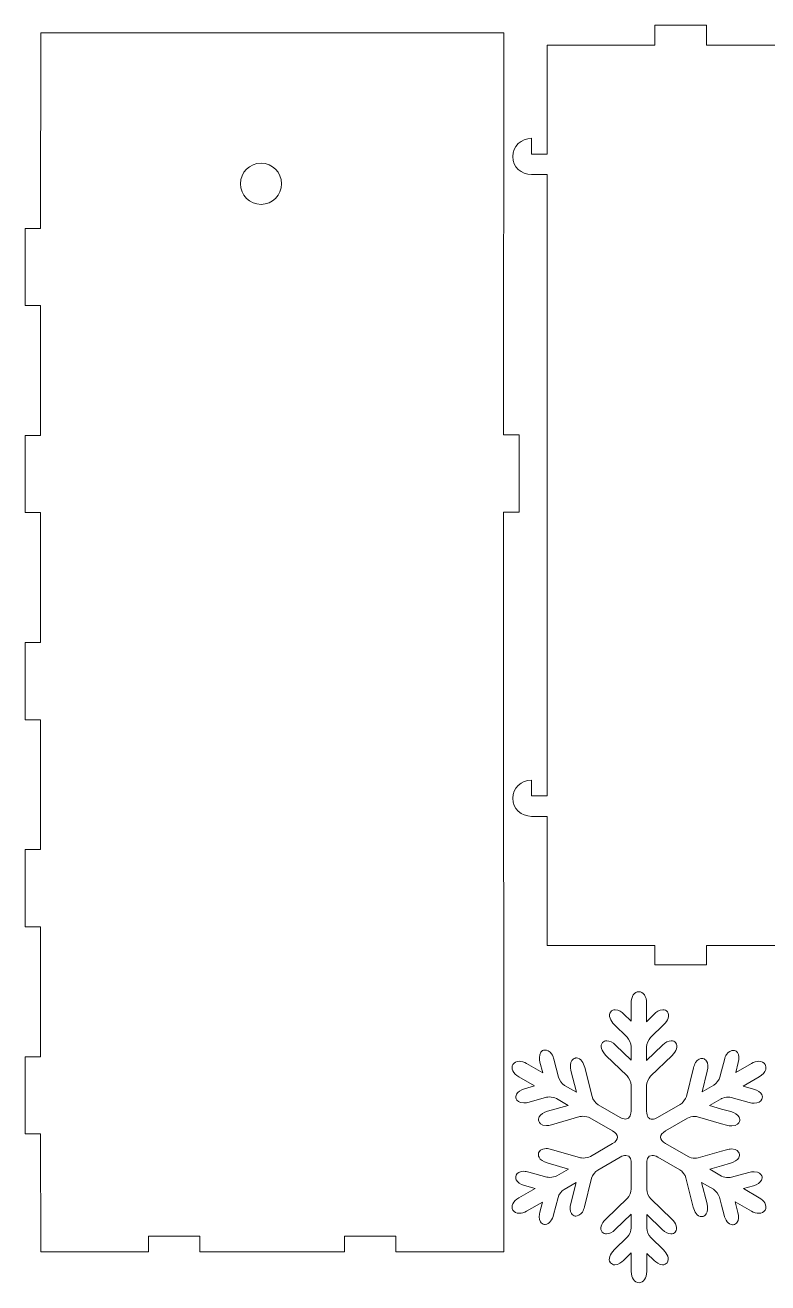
# Model space of a CAD drawing. Header units: centimetres. Extents: x -60 to 57, y -23 to 26.
# Drawn here: x -40.01 to -11.14, y -23.27 to 25.64 of the extents above; entities that cross this region are included whole.
import ezdxf

# ---------------------------------------------------------------- set-up
doc = ezdxf.new("R2010")
doc.units = ezdxf.units.CM
doc.header["$MEASUREMENT"] = 0
doc.layers.add('layer 1', color=7, linetype='Continuous')

msp = doc.modelspace()

# ---------------------------------------------------------------- linework, layer by layer
at = {"layer": 'layer 1', "lineweight": 9}
msp.add_open_spline([(-1.71538, 24.86624), (-1.71538, 24.86624), (-1.71538, 20.52136), (-1.71538, 20.52136), (-1.71538, 20.52136), (-1.71538, 20.52136), (-1.11538, 20.52136), (-1.11538, 20.52136), (-1.11538, 20.52136), (-1.11538, 20.52136), (-1.11538, 17.52136), (-1.11538, 17.52136), (-1.11538, 17.52136), (-1.11538, 17.52136), (-1.71538, 17.52136), (-1.71538, 17.52136), (-1.71538, 17.52136), (-1.71538, 17.52136), (-1.71538, 12.75492), (-1.71538, 12.75492), (-1.71538, 12.75492), (-1.71538, 12.75492), (-1.11538, 12.75492), (-1.11538, 12.75492), (-1.11538, 12.75492), (-1.11538, 11.75492), (-1.11538, 10.75492), (-1.11538, 9.75492), (-1.11538, 9.75492), (-1.11538, 9.75492), (-1.71538, 9.75492), (-1.71538, 9.75492), (-1.71538, 9.75492), (-1.71538, 9.75492), (-1.71538, 4.9885), (-1.71538, 4.9885), (-1.71538, 4.9885), (-1.71538, 4.9885), (-1.11538, 4.9885), (-1.11538, 4.9885), (-1.11538, 4.9885), (-1.11538, 3.9885), (-1.11538, 2.9885), (-1.11538, 1.9885), (-1.11538, 1.9885), (-1.11538, 1.9885), (-1.71538, 1.9885), (-1.71538, 1.9885), (-1.71538, 1.9885), (-1.71538, 1.9885), (-1.71538, -2.77794), (-1.71538, -2.77794), (-1.71538, -2.77794), (-1.71538, -2.77794), (-1.11538, -2.77794), (-1.11538, -2.77794), (-1.11538, -2.77794), (-1.11538, -2.77794), (-1.11538, -5.77794), (-1.11538, -5.77794), (-1.11538, -5.77794), (-1.11538, -5.77794), (-1.71538, -5.77794), (-1.71538, -5.77794), (-1.71538, -5.77794), (-1.71538, -5.77794), (-1.71538, -10.14632), (-1.71538, -10.14632), (-1.71538, -10.14632), (-1.71538, -10.14632), (-5.90538, -10.14632), (-5.90538, -10.14632), (-5.90538, -10.14632), (-5.90538, -10.14632), (-5.90538, -10.8978), (-5.90538, -10.8978), (-5.90538, -10.8978), (-5.90538, -10.8978), (-7.90538, -10.8978), (-7.90538, -10.8978), (-7.90538, -10.8978), (-7.90538, -10.8978), (-7.90538, -10.14632), (-7.90538, -10.14632), (-7.90538, -10.14632), (-7.90538, -10.14632), (-13.52538, -10.14632), (-13.52538, -10.14632), (-13.52538, -10.14632), (-13.52538, -10.14632), (-13.52538, -10.8978), (-13.52538, -10.8978), (-13.52538, -10.8978), (-13.52538, -10.8978), (-15.52538, -10.8978), (-15.52538, -10.8978), (-15.52538, -10.8978), (-15.52538, -10.8978), (-15.52538, -10.14632), (-15.52538, -10.14632), (-15.52538, -10.14632), (-15.52538, -10.14632), (-19.71538, -10.14632), (-19.71538, -10.14632), (-19.71538, -10.14632), (-19.71538, -10.14632), (-19.71538, -5.12892), (-19.71538, -5.12892), (-19.71538, -5.12892), (-19.71538, -5.12892), (-20.3233, -5.12892), (-20.3233, -5.12892), (-20.3233, -5.12892), (-20.72588, -5.12102), (-21.05246, -4.84062), (-21.05246, -4.4256), (-21.05246, -4.4256), (-21.05246, -4.03398), (-20.72628, -3.71652), (-20.32388, -3.71652), (-20.32388, -3.71652), (-20.32388, -3.71652), (-20.3233, -3.71652), (-20.3233, -3.71652), (-20.3233, -3.71652), (-20.3233, -3.71652), (-20.3233, -4.32892), (-20.3233, -4.32892), (-20.3233, -4.32892), (-20.3233, -4.32892), (-19.71538, -4.32892), (-19.71538, -4.32892), (-19.71538, -4.32892), (-19.71538, -4.32892), (-19.71538, 19.82832), (-19.71538, 19.82832), (-19.71538, 19.82832), (-19.71538, 19.82832), (-20.3233, 19.82832), (-20.3233, 19.82832), (-20.3233, 19.82832), (-20.72588, 19.83622), (-21.05246, 20.11662), (-21.05246, 20.53164), (-21.05246, 20.53164), (-21.05246, 20.92326), (-20.72628, 21.24072), (-20.32388, 21.24072), (-20.32388, 21.24072), (-20.32388, 21.24072), (-20.3233, 21.24072), (-20.3233, 21.24072), (-20.3233, 21.24072), (-20.3233, 21.24072), (-20.3233, 20.62832), (-20.3233, 20.62832), (-20.3233, 20.62832), (-20.3233, 20.62832), (-19.71538, 20.62832), (-19.71538, 20.62832), (-19.71538, 20.62832), (-19.71538, 20.62832), (-19.71538, 24.86624), (-19.71538, 24.86624), (-19.71538, 24.86624), (-19.71538, 24.86624), (-15.52538, 24.86624), (-15.52538, 24.86624), (-15.52538, 24.86624), (-15.52538, 24.86624), (-15.52538, 25.64122), (-15.52538, 25.64122), (-15.52538, 25.64122), (-15.52538, 25.64122), (-13.52538, 25.64122), (-13.52538, 25.64122), (-13.52538, 25.64122), (-13.52538, 25.64122), (-13.52538, 24.86624), (-13.52538, 24.86624), (-13.52538, 24.86624), (-13.52538, 24.86624), (-7.90538, 24.86624), (-7.90538, 24.86624), (-7.90538, 24.86624), (-7.90538, 24.86624), (-7.90538, 25.64122), (-7.90538, 25.64122), (-7.90538, 25.64122), (-7.90538, 25.64122), (-5.90538, 25.64122), (-5.90538, 25.64122), (-5.90538, 25.64122), (-5.90538, 25.64122), (-5.90538, 24.86624), (-5.90538, 24.86624), (-5.90538, 24.86624), (-5.90538, 24.86624), (-1.71538, 24.86624), (-1.71538, 24.86624)], degree=3, knots=[0, 0, 0, 0, 0.01960784, 0.01960784, 0.01960784, 0.01960784, 0.03921569, 0.03921569, 0.03921569, 0.03921569, 0.05882353, 0.05882353, 0.05882353, 0.05882353, 0.07843137, 0.07843137, 0.07843137, 0.07843137, 0.09803922, 0.09803922, 0.09803922, 0.09803922, 0.11764706, 0.11764706, 0.11764706, 0.11764706, 0.1372549, 0.1372549, 0.1372549, 0.1372549, 0.15686275, 0.15686275, 0.15686275, 0.15686275, 0.17647059, 0.17647059, 0.17647059, 0.17647059, 0.19607843, 0.19607843, 0.19607843, 0.19607843, 0.21568627, 0.21568627, 0.21568627, 0.21568627, 0.23529412, 0.23529412, 0.23529412, 0.23529412, 0.25490196, 0.25490196, 0.25490196, 0.25490196, 0.2745098, 0.2745098, 0.2745098, 0.2745098, 0.29411765, 0.29411765, 0.29411765, 0.29411765, 0.31372549, 0.31372549, 0.31372549, 0.31372549, 0.33333333, 0.33333333, 0.33333333, 0.33333333, 0.35294118, 0.35294118, 0.35294118, 0.35294118, 0.37254902, 0.37254902, 0.37254902, 0.37254902, 0.39215686, 0.39215686, 0.39215686, 0.39215686, 0.41176471, 0.41176471, 0.41176471, 0.41176471, 0.43137255, 0.43137255, 0.43137255, 0.43137255, 0.45098039, 0.45098039, 0.45098039, 0.45098039, 0.47058824, 0.47058824, 0.47058824, 0.47058824, 0.49019608, 0.49019608, 0.49019608, 0.49019608, 0.50980392, 0.50980392, 0.50980392, 0.50980392, 0.52941176, 0.52941176, 0.52941176, 0.52941176, 0.54901961, 0.54901961, 0.54901961, 0.54901961, 0.56862745, 0.56862745, 0.56862745, 0.56862745, 0.58823529, 0.58823529, 0.58823529, 0.58823529, 0.60784314, 0.60784314, 0.60784314, 0.60784314, 0.62745098, 0.62745098, 0.62745098, 0.62745098, 0.64705882, 0.64705882, 0.64705882, 0.64705882, 0.66666667, 0.66666667, 0.66666667, 0.66666667, 0.68627451, 0.68627451, 0.68627451, 0.68627451, 0.70588235, 0.70588235, 0.70588235, 0.70588235, 0.7254902, 0.7254902, 0.7254902, 0.7254902, 0.74509804, 0.74509804, 0.74509804, 0.74509804, 0.76470588, 0.76470588, 0.76470588, 0.76470588, 0.78431373, 0.78431373, 0.78431373, 0.78431373, 0.80392157, 0.80392157, 0.80392157, 0.80392157, 0.82352941, 0.82352941, 0.82352941, 0.82352941, 0.84313725, 0.84313725, 0.84313725, 0.84313725, 0.8627451, 0.8627451, 0.8627451, 0.8627451, 0.88235294, 0.88235294, 0.88235294, 0.88235294, 0.90196078, 0.90196078, 0.90196078, 0.90196078, 0.92156863, 0.92156863, 0.92156863, 0.92156863, 0.94117647, 0.94117647, 0.94117647, 0.94117647, 0.96078431, 0.96078431, 0.96078431, 0.96078431, 1, 1, 1, 1], dxfattribs=at)
at = {"layer": 'layer 1', "color": 250, "lineweight": 9}
for points, knots in [([(-39.40656, 25.33668), (-39.40656, 25.33668), (-39.41178, 17.73752), (-39.41178, 17.73752), (-39.41178, 17.73752), (-39.41178, 17.73752), (-40.01074, 17.73752), (-40.01074, 17.73752), (-40.01074, 17.73752), (-40.01074, 17.73752), (-40.01074, 14.73752), (-40.01074, 14.73752), (-40.01074, 14.73752), (-40.01074, 14.73752), (-39.41178, 14.7375), (-39.41178, 14.7375), (-39.41178, 14.7375), (-39.41178, 14.7375), (-39.41178, 9.68356), (-39.41178, 9.68356), (-39.41178, 9.68356), (-39.41178, 9.68356), (-40.01074, 9.68358), (-40.01074, 9.68358), (-40.01074, 9.68358), (-40.01074, 8.68358), (-40.01074, 7.68358), (-40.01074, 6.68358), (-40.01074, 6.68358), (-40.01074, 6.68358), (-39.41178, 6.68358), (-39.41178, 6.68358), (-39.41178, 6.68358), (-39.41178, 6.68358), (-39.41178, 1.6297), (-39.41178, 1.6297), (-39.41178, 1.6297), (-39.41178, 1.6297), (-40.01074, 1.62966), (-40.01074, 1.62966), (-40.01074, 1.62966), (-40.01074, 0.62966), (-40.01074, -0.37034), (-40.01076, -1.37032), (-40.01076, -1.37032), (-40.01076, -1.37032), (-39.41178, -1.37032), (-39.41178, -1.37032), (-39.41178, -1.37032), (-39.41178, -1.37032), (-39.41178, -6.42426), (-39.41178, -6.42426), (-39.41178, -6.42426), (-39.41178, -6.42426), (-40.01074, -6.42424), (-40.01074, -6.42424), (-40.01074, -6.42424), (-40.01074, -7.42424), (-40.01074, -8.42422), (-40.01074, -9.42426), (-40.01074, -9.42426), (-40.01074, -9.42426), (-39.41178, -9.42426), (-39.41178, -9.42426), (-39.41178, -9.42426), (-39.41178, -9.42426), (-39.41178, -14.4782), (-39.41178, -14.4782), (-39.41178, -14.4782), (-39.41178, -14.4782), (-40.01074, -14.47818), (-40.01074, -14.47818), (-40.01074, -14.47818), (-40.01074, -14.47818), (-40.01074, -17.47818), (-40.01074, -17.47818), (-40.01074, -17.47818), (-40.01074, -17.47818), (-39.41178, -17.47818), (-39.41178, -17.47818), (-39.41178, -17.47818), (-39.41178, -17.47818), (-39.40654, -22.06332), (-39.40654, -22.06332), (-39.40654, -22.06332), (-39.40654, -22.06332), (-35.21656, -22.06332), (-35.21656, -22.06332), (-35.21656, -22.06332), (-35.21656, -22.06332), (-35.21656, -21.45496), (-35.21656, -21.45496), (-35.21656, -21.45496), (-35.21656, -21.45496), (-33.21656, -21.45496), (-33.21656, -21.45496), (-33.21656, -21.45496), (-33.21656, -21.45496), (-33.21656, -22.06332), (-33.21656, -22.06332), (-33.21656, -22.06332), (-33.21656, -22.06332), (-27.59658, -22.06332), (-27.59658, -22.06332), (-27.59658, -22.06332), (-27.59658, -22.06332), (-27.59656, -21.45496), (-27.59656, -21.45496), (-27.59656, -21.45496), (-27.59656, -21.45496), (-25.59654, -21.45494), (-25.59654, -21.45494), (-25.59654, -21.45494), (-25.59654, -21.45494), (-25.59656, -22.06332), (-25.59656, -22.06332), (-25.59656, -22.06332), (-25.59656, -22.06332), (-21.40654, -22.0633), (-21.40654, -22.0633), (-21.40654, -22.0633), (-21.40654, -22.0633), (-21.40912, 6.70244), (-21.40912, 6.70244), (-21.40912, 6.70244), (-21.40912, 6.70244), (-20.80914, 6.70244), (-20.80914, 6.70244), (-20.80914, 6.70244), (-20.80914, 7.70244), (-20.80914, 8.70244), (-20.80914, 9.70242), (-20.80914, 9.70242), (-20.80914, 9.70242), (-21.40916, 9.70244), (-21.40916, 9.70244), (-21.40916, 9.70244), (-21.40916, 9.70244), (-21.40656, 25.33668), (-21.40656, 25.33668), (-21.40656, 25.33668), (-21.40656, 25.33668), (-39.40656, 25.33668), (-39.40656, 25.33668)], [0, 0, 0, 0, 0.02702703, 0.02702703, 0.02702703, 0.02702703, 0.05405405, 0.05405405, 0.05405405, 0.05405405, 0.08108108, 0.08108108, 0.08108108, 0.08108108, 0.10810811, 0.10810811, 0.10810811, 0.10810811, 0.13513514, 0.13513514, 0.13513514, 0.13513514, 0.16216216, 0.16216216, 0.16216216, 0.16216216, 0.18918919, 0.18918919, 0.18918919, 0.18918919, 0.21621622, 0.21621622, 0.21621622, 0.21621622, 0.24324324, 0.24324324, 0.24324324, 0.24324324, 0.27027027, 0.27027027, 0.27027027, 0.27027027, 0.2972973, 0.2972973, 0.2972973, 0.2972973, 0.32432432, 0.32432432, 0.32432432, 0.32432432, 0.35135135, 0.35135135, 0.35135135, 0.35135135, 0.37837838, 0.37837838, 0.37837838, 0.37837838, 0.40540541, 0.40540541, 0.40540541, 0.40540541, 0.43243243, 0.43243243, 0.43243243, 0.43243243, 0.45945946, 0.45945946, 0.45945946, 0.45945946, 0.48648649, 0.48648649, 0.48648649, 0.48648649, 0.51351351, 0.51351351, 0.51351351, 0.51351351, 0.54054054, 0.54054054, 0.54054054, 0.54054054, 0.56756757, 0.56756757, 0.56756757, 0.56756757, 0.59459459, 0.59459459, 0.59459459, 0.59459459, 0.62162162, 0.62162162, 0.62162162, 0.62162162, 0.64864865, 0.64864865, 0.64864865, 0.64864865, 0.67567568, 0.67567568, 0.67567568, 0.67567568, 0.7027027, 0.7027027, 0.7027027, 0.7027027, 0.72972973, 0.72972973, 0.72972973, 0.72972973, 0.75675676, 0.75675676, 0.75675676, 0.75675676, 0.78378378, 0.78378378, 0.78378378, 0.78378378, 0.81081081, 0.81081081, 0.81081081, 0.81081081, 0.83783784, 0.83783784, 0.83783784, 0.83783784, 0.86486486, 0.86486486, 0.86486486, 0.86486486, 0.89189189, 0.89189189, 0.89189189, 0.89189189, 0.91891892, 0.91891892, 0.91891892, 0.91891892, 0.94594595, 0.94594595, 0.94594595, 0.94594595, 1, 1, 1, 1]), ([(-30.84084, 20.2712), (-30.39902, 20.2712), (-30.04084, 19.91302), (-30.04084, 19.4712), (-30.04084, 19.4712), (-30.04084, 19.02938), (-30.39902, 18.6712), (-30.84084, 18.6712), (-30.84084, 18.6712), (-31.28266, 18.6712), (-31.64084, 19.02938), (-31.64084, 19.4712), (-31.64084, 19.4712), (-31.64084, 19.91302), (-31.28266, 20.2712), (-30.84084, 20.2712)], [0, 0, 0, 0, 0.2, 0.2, 0.2, 0.2, 0.4, 0.4, 0.4, 0.4, 0.6, 0.6, 0.6, 0.6, 1, 1, 1, 1]), ([(-11.37471, -19.10323), (-11.35139, -19.16049), (-11.35477, -19.2229), (-11.38192, -19.28048), (-11.38192, -19.28048), (-11.42898, -19.37513), (-11.54288, -19.45331), (-11.6974, -19.49693), (-11.6974, -19.49693), (-11.6974, -19.49693), (-12.0866, -19.60603), (-12.0866, -19.60603), (-12.0866, -19.60603), (-12.0866, -19.60603), (-11.47388, -19.96008), (-11.47388, -19.96008), (-11.47388, -19.96008), (-11.37838, -20.01481), (-11.30404, -20.08512), (-11.25871, -20.16222), (-11.25871, -20.16222), (-11.20188, -20.25808), (-11.19762, -20.35954), (-11.24409, -20.44048), (-11.24409, -20.44048), (-11.28882, -20.5202), (-11.37838, -20.56516), (-11.4885, -20.56516), (-11.4885, -20.56516), (-11.57803, -20.56516), (-11.67992, -20.5364), (-11.77483, -20.48144), (-11.77483, -20.48144), (-11.77483, -20.48144), (-12.40277, -20.11847), (-12.40277, -20.11847), (-12.40277, -20.11847), (-12.40277, -20.11847), (-12.29688, -20.5342), (-12.29688, -20.5342), (-12.29688, -20.5342), (-12.25671, -20.69149), (-12.26651, -20.82673), (-12.32469, -20.9134), (-12.32469, -20.9134), (-12.36178, -20.96925), (-12.41392, -21.00277), (-12.47879, -21.011), (-12.47879, -21.011), (-12.47879, -21.011), (-12.48689, -21.01179), (-12.48689, -21.01179), (-12.48689, -21.01179), (-12.48689, -21.01179), (-12.50538, -21.01254), (-12.50538, -21.01254), (-12.50538, -21.01254), (-12.67805, -21.01254), (-12.78915, -20.82089), (-12.83536, -20.64121), (-12.83536, -20.64121), (-12.83536, -20.64121), (-12.93614, -20.24706), (-12.93614, -20.24706), (-12.93614, -20.24706), (-12.93614, -20.24706), (-13.01402, -19.9425), (-13.01402, -19.9425), (-13.01402, -19.9425), (-13.04173, -19.83392), (-13.15497, -19.68477), (-13.25188, -19.62836), (-13.25188, -19.62836), (-13.25188, -19.62836), (-13.71073, -19.36385), (-13.71073, -19.36385), (-13.71073, -19.36385), (-13.71073, -19.36385), (-13.50141, -20.20016), (-13.50141, -20.20016), (-13.50141, -20.20016), (-13.46274, -20.35738), (-13.47232, -20.49774), (-13.52781, -20.58717), (-13.52781, -20.58717), (-13.54384, -20.61311), (-13.56388, -20.63537), (-13.58733, -20.65236), (-13.58733, -20.65236), (-13.63321, -20.68588), (-13.68184, -20.6908), (-13.69575, -20.69263), (-13.69575, -20.69263), (-13.69575, -20.69263), (-13.70014, -20.69263), (-13.70014, -20.69263), (-13.70014, -20.69263), (-13.70014, -20.69263), (-13.71123, -20.69329), (-13.71123, -20.69329), (-13.71123, -20.69329), (-13.88353, -20.69329), (-13.99175, -20.5021), (-14.03631, -20.32331), (-14.03631, -20.32331), (-14.03631, -20.32331), (-14.31884, -19.18945), (-14.31884, -19.18945), (-14.31884, -19.18945), (-14.34694, -19.07873), (-14.45792, -18.93221), (-14.5561, -18.87613), (-14.5561, -18.87613), (-14.5561, -18.87613), (-15.41652, -18.37917), (-15.41652, -18.37917), (-15.41652, -18.37917), (-15.49208, -18.33542), (-15.56475, -18.31247), (-15.62827, -18.31247), (-15.62827, -18.31247), (-15.82297, -18.31247), (-15.84386, -18.53124), (-15.84386, -18.6265), (-15.84386, -18.6265), (-15.84386, -18.6265), (-15.84386, -19.63653), (-15.84386, -19.63653), (-15.84386, -19.63653), (-15.84386, -19.7476), (-15.77126, -19.9203), (-15.69114, -19.99805), (-15.69114, -19.99805), (-15.69114, -19.99805), (-14.86755, -20.79348), (-14.86755, -20.79348), (-14.86755, -20.79348), (-14.71135, -20.94357), (-14.61113, -21.15559), (-14.7349, -21.29405), (-14.7349, -21.29405), (-14.77602, -21.34032), (-14.83649, -21.36501), (-14.9026, -21.36501), (-14.9026, -21.36501), (-15.00555, -21.36501), (-15.12902, -21.30451), (-15.24071, -21.1952), (-15.24071, -21.1952), (-15.24071, -21.1952), (-15.84386, -20.61239), (-15.84386, -20.61239), (-15.84386, -20.61239), (-15.84386, -20.61239), (-15.84386, -21.14332), (-15.84386, -21.14332), (-15.84386, -21.14332), (-15.84386, -21.25243), (-15.76958, -21.42817), (-15.69114, -21.50465), (-15.69114, -21.50465), (-15.69114, -21.50465), (-15.19313, -21.99207), (-15.19313, -21.99207), (-15.19313, -21.99207), (-15.05536, -22.12702), (-14.93487, -22.33765), (-15.05247, -22.48874), (-15.05247, -22.48874), (-15.09491, -22.54226), (-15.15686, -22.57154), (-15.22851, -22.57154), (-15.22851, -22.57154), (-15.36372, -22.57154), (-15.49054, -22.46732), (-15.55462, -22.40544), (-15.55462, -22.40544), (-15.55462, -22.40544), (-15.84386, -22.12334), (-15.84386, -22.12334), (-15.84386, -22.12334), (-15.84386, -22.12334), (-15.84386, -22.83176), (-15.84386, -22.83176), (-15.84386, -22.83176), (-15.84386, -23.08556), (-15.97084, -23.27084), (-16.14524, -23.27084), (-16.14524, -23.27084), (-16.31928, -23.27084), (-16.44573, -23.08556), (-16.44573, -22.83176), (-16.44573, -22.83176), (-16.44573, -22.83176), (-16.44573, -22.10527), (-16.44573, -22.10527), (-16.44573, -22.10527), (-16.44573, -22.10527), (-16.75318, -22.40544), (-16.75318, -22.40544), (-16.75318, -22.40544), (-16.81618, -22.46732), (-16.94316, -22.57154), (-17.07922, -22.57154), (-17.07922, -22.57154), (-17.15094, -22.57154), (-17.21335, -22.54226), (-17.25463, -22.48962), (-17.25463, -22.48962), (-17.36509, -22.3468), (-17.26326, -22.13745), (-17.11454, -21.99207), (-17.11454, -21.99207), (-17.11454, -21.99207), (-16.59846, -21.48773), (-16.59846, -21.48773), (-16.59846, -21.48773), (-16.5168, -21.40889), (-16.44616, -21.23971), (-16.44573, -21.1262), (-16.44573, -21.1262), (-16.44573, -21.1262), (-16.44573, -20.59566), (-16.44573, -20.59566), (-16.44573, -20.59566), (-16.44573, -20.59566), (-17.06663, -21.1952), (-17.06663, -21.1952), (-17.06663, -21.1952), (-17.17832, -21.30451), (-17.3016, -21.36501), (-17.40572, -21.36501), (-17.40572, -21.36501), (-17.47153, -21.36501), (-17.53099, -21.34032), (-17.57189, -21.2948), (-17.57189, -21.2948), (-17.67975, -21.17349), (-17.62623, -20.9723), (-17.43982, -20.79348), (-17.43982, -20.79348), (-17.43982, -20.79348), (-16.59846, -19.98179), (-16.59846, -19.98179), (-16.59846, -19.98179), (-16.5168, -19.90249), (-16.44573, -19.73344), (-16.44573, -19.62066), (-16.44573, -19.62066), (-16.44573, -19.62066), (-16.44616, -18.6265), (-16.44616, -18.6265), (-16.44616, -18.6265), (-16.44616, -18.53245), (-16.46731, -18.31247), (-16.66231, -18.31247), (-16.66231, -18.31247), (-16.72484, -18.31247), (-16.79814, -18.33614), (-16.87412, -18.37917), (-16.87412, -18.37917), (-16.87412, -18.37917), (-17.74992, -18.88502), (-17.74992, -18.88502), (-17.74992, -18.88502), (-17.84768, -18.94139), (-17.95833, -19.08746), (-17.98644, -19.19837), (-17.98644, -19.19837), (-17.98644, -19.19837), (-18.26335, -20.30973), (-18.26335, -20.30973), (-18.26335, -20.30973), (-18.28116, -20.38434), (-18.31064, -20.45796), (-18.3475, -20.51568), (-18.3475, -20.51568), (-18.42211, -20.63682), (-18.55164, -20.67738), (-18.59828, -20.67738), (-18.59828, -20.67738), (-18.59828, -20.67738), (-18.60972, -20.67738), (-18.60972, -20.67738), (-18.60972, -20.67738), (-18.60972, -20.67738), (-18.62881, -20.67486), (-18.62881, -20.67486), (-18.62881, -20.67486), (-18.68689, -20.66364), (-18.73624, -20.62701), (-18.77041, -20.57434), (-18.77041, -20.57434), (-18.82793, -20.48275), (-18.83731, -20.342), (-18.79816, -20.186), (-18.79816, -20.186), (-18.79816, -20.186), (-18.59447, -19.3729), (-18.59447, -19.3729), (-18.59447, -19.3729), (-18.59447, -19.3729), (-19.05339, -19.63801), (-19.05339, -19.63801), (-19.05339, -19.63801), (-19.14991, -19.69372), (-19.2637, -19.84356), (-19.29112, -19.95142), (-19.29112, -19.95142), (-19.29112, -19.95142), (-19.46385, -20.62701), (-19.46385, -20.62701), (-19.46385, -20.62701), (-19.50658, -20.79862), (-19.62008, -20.99821), (-19.79707, -20.99821), (-19.79707, -20.99821), (-19.79707, -20.99821), (-19.8053, -20.99821), (-19.8053, -20.99821), (-19.8053, -20.99821), (-19.8053, -20.99821), (-19.82307, -20.99667), (-19.82307, -20.99667), (-19.82307, -20.99667), (-19.8844, -20.98788), (-19.93802, -20.95377), (-19.97445, -20.90025), (-19.97445, -20.90025), (-20.05391, -20.78282), (-20.0265, -20.6116), (-20.0021, -20.5202), (-20.0021, -20.5202), (-20.0021, -20.5202), (-19.9026, -20.12736), (-19.9026, -20.12736), (-19.9026, -20.12736), (-19.9026, -20.12736), (-20.51598, -20.48252), (-20.51598, -20.48252), (-20.51598, -20.48252), (-20.61049, -20.53725), (-20.71252, -20.56664), (-20.80211, -20.56664), (-20.80211, -20.56664), (-20.91135, -20.56664), (-21.00114, -20.52092), (-21.04705, -20.44048), (-21.04705, -20.44048), (-21.13431, -20.29061), (-21.03669, -20.08814), (-20.8171, -19.96109), (-20.8171, -19.96109), (-20.8171, -19.96109), (-20.18853, -19.59783), (-20.18853, -19.59783), (-20.18853, -19.59783), (-20.18853, -19.59783), (-20.60289, -19.48292), (-20.60289, -19.48292), (-20.60289, -19.48292), (-20.75803, -19.43878), (-20.8698, -19.36322), (-20.91712, -19.26825), (-20.91712, -19.26825), (-20.94506, -19.20942), (-20.9484, -19.14554), (-20.92473, -19.08844), (-20.92473, -19.08844), (-20.88492, -18.98976), (-20.77653, -18.93319), (-20.62597, -18.93319), (-20.62597, -18.93319), (-20.56104, -18.93319), (-20.49122, -18.94287), (-20.42367, -18.96264), (-20.42367, -18.96264), (-20.42367, -18.96264), (-19.73027, -19.15747), (-19.73027, -19.15747), (-19.73027, -19.15747), (-19.69941, -19.16557), (-19.65858, -19.1701), (-19.61572, -19.1701), (-19.61572, -19.1701), (-19.51359, -19.1701), (-19.4058, -19.14632), (-19.34018, -19.10858), (-19.34018, -19.10858), (-19.34018, -19.10858), (-18.88103, -18.8435), (-18.88103, -18.8435), (-18.88103, -18.8435), (-18.88103, -18.8435), (-19.7099, -18.60571), (-19.7099, -18.60571), (-19.7099, -18.60571), (-19.86505, -18.5619), (-19.98239, -18.48227), (-20.0322, -18.38897), (-20.0322, -18.38897), (-20.06198, -18.3327), (-20.06716, -18.27141), (-20.04863, -18.21592), (-20.04863, -18.21592), (-20.0322, -18.16679), (-19.97048, -18.05047), (-19.75319, -18.05047), (-19.75319, -18.05047), (-19.68908, -18.05047), (-19.61847, -18.06044), (-19.54967, -18.08038), (-19.54967, -18.08038), (-19.54967, -18.08038), (-18.42542, -18.40396), (-18.42542, -18.40396), (-18.42542, -18.40396), (-18.40387, -18.40967), (-18.3658, -18.41714), (-18.30946, -18.41714), (-18.30946, -18.41714), (-18.20809, -18.41714), (-18.10128, -18.3938), (-18.03658, -18.35546), (-18.03658, -18.35546), (-18.03658, -18.35546), (-17.17258, -17.85666), (-17.17258, -17.85666), (-17.17258, -17.85666), (-17.04997, -17.78678), (-16.98113, -17.69685), (-16.98113, -17.60936), (-16.98113, -17.60936), (-16.98113, -17.52308), (-17.04997, -17.43325), (-17.17258, -17.36268), (-17.17258, -17.36268), (-17.17258, -17.36268), (-18.05186, -16.8548), (-18.05186, -16.8548), (-18.05186, -16.8548), (-18.11542, -16.81771), (-18.22226, -16.79383), (-18.32418, -16.79383), (-18.32418, -16.79383), (-18.36744, -16.79383), (-18.40984, -16.79908), (-18.44086, -16.8079), (-18.44086, -16.8079), (-18.44086, -16.8079), (-19.5417, -17.12289), (-19.5417, -17.12289), (-19.5417, -17.12289), (-19.61122, -17.14358), (-19.68147, -17.15404), (-19.74637, -17.15404), (-19.74637, -17.15404), (-19.96242, -17.15404), (-20.02499, -17.03733), (-20.04165, -16.98686), (-20.04165, -16.98686), (-20.05998, -16.93206), (-20.05391, -16.87123), (-20.02499, -16.81643), (-20.02499, -16.81643), (-19.97491, -16.72178), (-19.85747, -16.64301), (-19.70095, -16.59868), (-19.70095, -16.59868), (-19.70095, -16.59868), (-18.89706, -16.36758), (-18.89706, -16.36758), (-18.89706, -16.36758), (-18.89706, -16.36758), (-19.35543, -16.10286), (-19.35543, -16.10286), (-19.35543, -16.10286), (-19.42007, -16.06485), (-19.52875, -16.04013), (-19.63087, -16.04013), (-19.63087, -16.04013), (-19.67465, -16.04013), (-19.71426, -16.04524), (-19.74509, -16.05337), (-19.74509, -16.05337), (-19.74509, -16.05337), (-20.41655, -16.24174), (-20.41655, -16.24174), (-20.41655, -16.24174), (-20.48483, -16.26172), (-20.55524, -16.27093), (-20.61882, -16.27093), (-20.61882, -16.27093), (-20.82225, -16.27093), (-20.89279, -16.17475), (-20.91712, -16.11591), (-20.91712, -16.11591), (-20.93988, -16.0577), (-20.93673, -15.9949), (-20.90928, -15.93705), (-20.90928, -15.93705), (-20.86225, -15.84264), (-20.75059, -15.76597), (-20.59452, -15.72179), (-20.59452, -15.72179), (-20.59452, -15.72179), (-20.20417, -15.61229), (-20.20417, -15.61229), (-20.20417, -15.61229), (-20.20417, -15.61229), (-20.8171, -15.25812), (-20.8171, -15.25812), (-20.8171, -15.25812), (-21.03669, -15.13048), (-21.13431, -14.92932), (-21.04771, -14.77857), (-21.04771, -14.77857), (-21.00032, -14.6976), (-20.91135, -14.65218), (-20.80309, -14.65218), (-20.80309, -14.65218), (-20.71252, -14.65218), (-20.61049, -14.68258), (-20.51598, -14.7378), (-20.51598, -14.7378), (-20.51598, -14.7378), (-19.88797, -15.0992), (-19.88797, -15.0992), (-19.88797, -15.0992), (-19.88797, -15.0992), (-19.99508, -14.68425), (-19.99508, -14.68425), (-19.99508, -14.68425), (-20.01738, -14.5923), (-20.04456, -14.42052), (-19.9654, -14.30325), (-19.9654, -14.30325), (-19.94995, -14.27885), (-19.92828, -14.25704), (-19.90283, -14.24091), (-19.90283, -14.24091), (-19.87951, -14.2252), (-19.8497, -14.2171), (-19.8153, -14.2171), (-19.8153, -14.2171), (-19.72981, -14.2171), (-19.61221, -14.26324), (-19.5454, -14.36507), (-19.5454, -14.36507), (-19.4968, -14.43892), (-19.46919, -14.52156), (-19.45535, -14.57711), (-19.45535, -14.57711), (-19.45535, -14.57711), (-19.27784, -15.27622), (-19.27784, -15.27622), (-19.27784, -15.27622), (-19.24963, -15.38601), (-19.1383, -15.53283), (-19.03956, -15.59006), (-19.03956, -15.59006), (-19.03956, -15.59006), (-18.58109, -15.85454), (-18.58109, -15.85454), (-18.58109, -15.85454), (-18.58109, -15.85454), (-18.79006, -15.0181), (-18.79006, -15.0181), (-18.79006, -15.0181), (-18.82839, -14.86072), (-18.81905, -14.71918), (-18.7629, -14.62975), (-18.7629, -14.62975), (-18.74595, -14.60463), (-18.72673, -14.58302), (-18.70341, -14.56695), (-18.70341, -14.56695), (-18.6557, -14.53192), (-18.60503, -14.52681), (-18.59523, -14.52605), (-18.59523, -14.52605), (-18.59523, -14.52605), (-18.59024, -14.52605), (-18.59024, -14.52605), (-18.59024, -14.52605), (-18.59024, -14.52605), (-18.57975, -14.52605), (-18.57975, -14.52605), (-18.57975, -14.52605), (-18.40823, -14.52605), (-18.29919, -14.71613), (-18.25413, -14.89436), (-18.25413, -14.89436), (-18.25413, -14.89436), (-17.97253, -16.02894), (-17.97253, -16.02894), (-17.97253, -16.02894), (-17.94407, -16.13969), (-17.83411, -16.28615), (-17.73625, -16.34164), (-17.73625, -16.34164), (-17.73625, -16.34164), (-16.88065, -16.83548), (-16.88065, -16.83548), (-16.88065, -16.83548), (-16.80506, -16.87995), (-16.73167, -16.90268), (-16.66916, -16.90268), (-16.66916, -16.90268), (-16.47361, -16.90268), (-16.45298, -16.68351), (-16.45298, -16.58884), (-16.45298, -16.58884), (-16.45298, -16.58884), (-16.45298, -15.58412), (-16.45298, -15.58412), (-16.45298, -15.58412), (-16.45298, -15.47056), (-16.52428, -15.30219), (-16.6062, -15.22253), (-16.6062, -15.22253), (-16.6062, -15.22253), (-17.4288, -14.4276), (-17.4288, -14.4276), (-17.4288, -14.4276), (-17.61527, -14.24819), (-17.66873, -14.04631), (-17.56155, -13.92664), (-17.56155, -13.92664), (-17.52046, -13.88093), (-17.46199, -13.85521), (-17.39467, -13.85521), (-17.39467, -13.85521), (-17.291, -13.85521), (-17.16724, -13.91697), (-17.05492, -14.0263), (-17.05492, -14.0263), (-17.05492, -14.0263), (-16.45298, -14.60755), (-16.45298, -14.60755), (-16.45298, -14.60755), (-16.45298, -14.60755), (-16.45298, -14.0792), (-16.45298, -14.0792), (-16.45298, -14.0792), (-16.45298, -13.96478), (-16.52428, -13.7952), (-16.60515, -13.71617), (-16.60515, -13.71617), (-16.60515, -13.71617), (-17.10463, -13.22878), (-17.10463, -13.22878), (-17.10463, -13.22878), (-17.25358, -13.08344), (-17.35439, -12.87329), (-17.24362, -12.73208), (-17.24362, -12.73208), (-17.20367, -12.67945), (-17.14081, -12.64947), (-17.06813, -12.64947), (-17.06813, -12.64947), (-16.93237, -12.64947), (-16.80539, -12.75336), (-16.74216, -12.81511), (-16.74216, -12.81511), (-16.74216, -12.81511), (-16.45298, -13.09796), (-16.45298, -13.09796), (-16.45298, -13.09796), (-16.45298, -13.09796), (-16.45298, -12.38964), (-16.45298, -12.38964), (-16.45298, -12.38964), (-16.45298, -12.13493), (-16.32581, -11.94984), (-16.15127, -11.94984), (-16.15127, -11.94984), (-15.97688, -11.94984), (-15.85045, -12.13493), (-15.85045, -12.38964), (-15.85045, -12.38964), (-15.85045, -12.38964), (-15.85045, -13.11453), (-15.85045, -13.11453), (-15.85045, -13.11453), (-15.85045, -13.11453), (-15.54412, -12.81511), (-15.54412, -12.81511), (-15.54412, -12.81511), (-15.4804, -12.75336), (-15.35398, -12.64947), (-15.21736, -12.64947), (-15.21736, -12.64947), (-15.14456, -12.64947), (-15.08212, -12.67945), (-15.04001, -12.73336), (-15.04001, -12.73336), (-14.93173, -12.87382), (-15.03257, -13.08344), (-15.18231, -13.22878), (-15.18231, -13.22878), (-15.18231, -13.22878), (-15.6977, -13.73214), (-15.6977, -13.73214), (-15.6977, -13.73214), (-15.77965, -13.8118), (-15.85045, -13.9819), (-15.85045, -14.09537), (-15.85045, -14.09537), (-15.85045, -14.09537), (-15.85045, -14.62522), (-15.85045, -14.62522), (-15.85045, -14.62522), (-15.85045, -14.62522), (-15.23104, -14.0263), (-15.23104, -14.0263), (-15.23104, -14.0263), (-15.11941, -13.91697), (-14.99453, -13.85521), (-14.89139, -13.85521), (-14.89139, -13.85521), (-14.8239, -13.85521), (-14.76297, -13.88093), (-14.72253, -13.92844), (-14.72253, -13.92844), (-14.60149, -14.06424), (-14.70135, -14.27721), (-14.85659, -14.4276), (-14.85659, -14.4276), (-14.85659, -14.4276), (-15.6977, -15.23932), (-15.6977, -15.23932), (-15.6977, -15.23932), (-15.77673, -15.31747), (-15.85045, -15.48928), (-15.85045, -15.60049), (-15.85045, -15.60049), (-15.85045, -15.60049), (-15.85045, -16.59572), (-15.85045, -16.59572), (-15.85045, -16.59572), (-15.85045, -16.7009), (-15.8273, -16.78632), (-15.78313, -16.84122), (-15.78313, -16.84122), (-15.74679, -16.88684), (-15.69609, -16.9097), (-15.63368, -16.9097), (-15.63368, -16.9097), (-15.57197, -16.9097), (-15.49759, -16.88684), (-15.42249, -16.84286), (-15.42249, -16.84286), (-15.42249, -16.84286), (-14.54056, -16.33439), (-14.54056, -16.33439), (-14.54056, -16.33439), (-14.44427, -16.27782), (-14.33126, -16.12864), (-14.3047, -16.02038), (-14.3047, -16.02038), (-14.3047, -16.02038), (-14.02716, -14.90915), (-14.02716, -14.90915), (-14.02716, -14.90915), (-14.00857, -14.83435), (-13.97869, -14.76063), (-13.94301, -14.70347), (-13.94301, -14.70347), (-13.86696, -14.5819), (-13.73851, -14.54104), (-13.69125, -14.54104), (-13.69125, -14.54104), (-13.69125, -14.54104), (-13.67892, -14.54104), (-13.67892, -14.54104), (-13.67892, -14.54104), (-13.67892, -14.54104), (-13.65944, -14.54406), (-13.65944, -14.54406), (-13.65944, -14.54406), (-13.60209, -14.55586), (-13.55217, -14.5923), (-13.51971, -14.64441), (-13.51971, -14.64441), (-13.46274, -14.7339), (-13.45254, -14.87505), (-13.49226, -15.03246), (-13.49226, -15.03246), (-13.49226, -15.03246), (-13.69529, -15.84549), (-13.69529, -15.84549), (-13.69529, -15.84549), (-13.69529, -15.84549), (-13.23584, -15.58038), (-13.23584, -15.58038), (-13.23584, -15.58038), (-13.13956, -15.52522), (-13.02638, -15.37545), (-12.99867, -15.2673), (-12.99867, -15.2673), (-12.99867, -15.2673), (-12.93614, -15.02236), (-12.93614, -15.02236), (-12.93614, -15.02236), (-12.93614, -15.02236), (-12.82723, -14.5923), (-12.82723, -14.5923), (-12.82723, -14.5923), (-12.80788, -14.51703), (-12.77741, -14.44351), (-12.74183, -14.38536), (-12.74183, -14.38536), (-12.67477, -14.27803), (-12.55441, -14.22972), (-12.46974, -14.22972), (-12.46974, -14.22972), (-12.44068, -14.22972), (-12.41553, -14.23569), (-12.39388, -14.24671), (-12.39388, -14.24671), (-12.36263, -14.2639), (-12.33731, -14.2878), (-12.3159, -14.3182), (-12.3159, -14.3182), (-12.25746, -14.40527), (-12.24818, -14.54038), (-12.28802, -14.6976), (-12.28802, -14.6976), (-12.28802, -14.6976), (-12.38706, -15.09041), (-12.38706, -15.09041), (-12.38706, -15.09041), (-12.38706, -15.09041), (-11.77453, -14.73698), (-11.77453, -14.73698), (-11.77453, -14.73698), (-11.67992, -14.68173), (-11.57803, -14.65156), (-11.4885, -14.65156), (-11.4885, -14.65156), (-11.37838, -14.65156), (-11.28843, -14.6976), (-11.24314, -14.77703), (-11.24314, -14.77703), (-11.21087, -14.8332), (-11.20352, -14.9001), (-11.22064, -14.96776), (-11.22064, -14.96776), (-11.24888, -15.07388), (-11.34408, -15.18239), (-11.47253, -15.25749), (-11.47253, -15.25749), (-11.47253, -15.25749), (-12.10064, -15.61997), (-12.10064, -15.61997), (-12.10064, -15.61997), (-12.10064, -15.61997), (-11.68884, -15.73589), (-11.68884, -15.73589), (-11.68884, -15.73589), (-11.53156, -15.78033), (-11.41875, -15.85674), (-11.37307, -15.95086), (-11.37307, -15.95086), (-11.34496, -16.00881), (-11.34201, -16.07128), (-11.36484, -16.12906), (-11.36484, -16.12906), (-11.40662, -16.22902), (-11.51513, -16.28615), (-11.66343, -16.28615), (-11.66343, -16.28615), (-11.72623, -16.28615), (-11.79628, -16.27562), (-11.86459, -16.25644), (-11.86459, -16.25644), (-11.86459, -16.25644), (-12.56048, -16.06174), (-12.56048, -16.06174), (-12.56048, -16.06174), (-12.58944, -16.05259), (-12.62967, -16.04809), (-12.67309, -16.04809), (-12.67309, -16.04809), (-12.77069, -16.04809), (-12.86992, -16.07128), (-12.93614, -16.10558), (-12.93614, -16.10558), (-12.93614, -16.10558), (-12.94978, -16.10971), (-12.94978, -16.10971), (-12.94978, -16.10971), (-12.94978, -16.10971), (-13.40854, -16.37505), (-13.40854, -16.37505), (-13.40854, -16.37505), (-13.40854, -16.37505), (-12.93614, -16.51016), (-12.93614, -16.51016), (-12.93614, -16.51016), (-12.93614, -16.51016), (-12.58019, -16.61255), (-12.58019, -16.61255), (-12.58019, -16.61255), (-12.42455, -16.65721), (-12.30659, -16.73562), (-12.25746, -16.83099), (-12.25746, -16.83099), (-12.22899, -16.88369), (-12.22227, -16.94492), (-12.24034, -17.00106), (-12.24034, -17.00106), (-12.25746, -17.05173), (-12.31918, -17.16716), (-12.53677, -17.16716), (-12.53677, -17.16716), (-12.60045, -17.16716), (-12.6707, -17.15736), (-12.74091, -17.13689), (-12.74091, -17.13689), (-12.74091, -17.13689), (-12.93614, -17.08111), (-12.93614, -17.08111), (-12.93614, -17.08111), (-12.93614, -17.08111), (-13.86483, -16.81479), (-13.86483, -16.81479), (-13.86483, -16.81479), (-13.88543, -16.80876), (-13.92304, -16.80203), (-13.98112, -16.80203), (-13.98112, -16.80203), (-14.08255, -16.80203), (-14.1891, -16.82564), (-14.25476, -16.86323), (-14.25476, -16.86323), (-14.25476, -16.86323), (-15.11777, -17.36209), (-15.11777, -17.36209), (-15.11777, -17.36209), (-15.23966, -17.43234), (-15.31073, -17.52242), (-15.31073, -17.60936), (-15.31073, -17.60936), (-15.31073, -17.69607), (-15.23966, -17.78609), (-15.11777, -17.85666), (-15.11777, -17.85666), (-15.11777, -17.85666), (-14.23977, -18.36274), (-14.23977, -18.36274), (-14.23977, -18.36274), (-14.17543, -18.39986), (-14.06789, -18.42443), (-13.96692, -18.42443), (-13.96692, -18.42443), (-13.92216, -18.42443), (-13.88225, -18.41993), (-13.85126, -18.41114), (-13.85126, -18.41114), (-13.85126, -18.41114), (-12.93614, -18.14892), (-12.93614, -18.14892), (-12.93614, -18.14892), (-12.93614, -18.14892), (-12.74977, -18.09452), (-12.74977, -18.09452), (-12.74977, -18.09452), (-12.68103, -18.07589), (-12.61033, -18.06441), (-12.54549, -18.06441), (-12.54549, -18.06441), (-12.32902, -18.06441), (-12.26651, -18.18093), (-12.25002, -18.2315), (-12.25002, -18.2315), (-12.23149, -18.28794), (-12.23785, -18.34782), (-12.267, -18.40281), (-12.267, -18.40281), (-12.31547, -18.49579), (-12.43314, -18.57505), (-12.58891, -18.61981), (-12.58891, -18.61981), (-12.58891, -18.61981), (-12.93614, -18.71924), (-12.93614, -18.71924), (-12.93614, -18.71924), (-12.93614, -18.71924), (-13.3946, -18.85052), (-13.3946, -18.85052), (-13.3946, -18.85052), (-13.3946, -18.85052), (-12.93614, -19.11592), (-12.93614, -19.11592), (-12.93614, -19.11592), (-12.93614, -19.11592), (-12.93614, -19.11658), (-12.93614, -19.11658), (-12.93614, -19.11658), (-12.86992, -19.15383), (-12.76193, -19.17843), (-12.66093, -19.17843), (-12.66093, -19.17843), (-12.61665, -19.17843), (-12.57691, -19.17397), (-12.54667, -19.16557), (-12.54667, -19.16557), (-12.54667, -19.16557), (-11.87429, -18.97645), (-11.87429, -18.97645), (-11.87429, -18.97645), (-11.8068, -18.9572), (-11.73646, -18.94746), (-11.67241, -18.94746), (-11.67241, -18.94746), (-11.46909, -18.94746), (-11.39835, -19.04476), (-11.37471, -19.10323)], [0, 0, 0, 0, 0.00390625, 0.00390625, 0.00390625, 0.00390625, 0.0078125, 0.0078125, 0.0078125, 0.0078125, 0.01171875, 0.01171875, 0.01171875, 0.01171875, 0.015625, 0.015625, 0.015625, 0.015625, 0.01953125, 0.01953125, 0.01953125, 0.01953125, 0.0234375, 0.0234375, 0.0234375, 0.0234375, 0.02734375, 0.02734375, 0.02734375, 0.02734375, 0.03125, 0.03125, 0.03125, 0.03125, 0.03515625, 0.03515625, 0.03515625, 0.03515625, 0.0390625, 0.0390625, 0.0390625, 0.0390625, 0.04296875, 0.04296875, 0.04296875, 0.04296875, 0.046875, 0.046875, 0.046875, 0.046875, 0.05078125, 0.05078125, 0.05078125, 0.05078125, 0.0546875, 0.0546875, 0.0546875, 0.0546875, 0.05859375, 0.05859375, 0.05859375, 0.05859375, 0.0625, 0.0625, 0.0625, 0.0625, 0.06640625, 0.06640625, 0.06640625, 0.06640625, 0.0703125, 0.0703125, 0.0703125, 0.0703125, 0.07421875, 0.07421875, 0.07421875, 0.07421875, 0.078125, 0.078125, 0.078125, 0.078125, 0.08203125, 0.08203125, 0.08203125, 0.08203125, 0.0859375, 0.0859375, 0.0859375, 0.0859375, 0.08984375, 0.08984375, 0.08984375, 0.08984375, 0.09375, 0.09375, 0.09375, 0.09375, 0.09765625, 0.09765625, 0.09765625, 0.09765625, 0.1015625, 0.1015625, 0.1015625, 0.1015625, 0.10546875, 0.10546875, 0.10546875, 0.10546875, 0.109375, 0.109375, 0.109375, 0.109375, 0.11328125, 0.11328125, 0.11328125, 0.11328125, 0.1171875, 0.1171875, 0.1171875, 0.1171875, 0.12109375, 0.12109375, 0.12109375, 0.12109375, 0.125, 0.125, 0.125, 0.125, 0.12890625, 0.12890625, 0.12890625, 0.12890625, 0.1328125, 0.1328125, 0.1328125, 0.1328125, 0.13671875, 0.13671875, 0.13671875, 0.13671875, 0.140625, 0.140625, 0.140625, 0.140625, 0.14453125, 0.14453125, 0.14453125, 0.14453125, 0.1484375, 0.1484375, 0.1484375, 0.1484375, 0.15234375, 0.15234375, 0.15234375, 0.15234375, 0.15625, 0.15625, 0.15625, 0.15625, 0.16015625, 0.16015625, 0.16015625, 0.16015625, 0.1640625, 0.1640625, 0.1640625, 0.1640625, 0.16796875, 0.16796875, 0.16796875, 0.16796875, 0.171875, 0.171875, 0.171875, 0.171875, 0.17578125, 0.17578125, 0.17578125, 0.17578125, 0.1796875, 0.1796875, 0.1796875, 0.1796875, 0.18359375, 0.18359375, 0.18359375, 0.18359375, 0.1875, 0.1875, 0.1875, 0.1875, 0.19140625, 0.19140625, 0.19140625, 0.19140625, 0.1953125, 0.1953125, 0.1953125, 0.1953125, 0.19921875, 0.19921875, 0.19921875, 0.19921875, 0.203125, 0.203125, 0.203125, 0.203125, 0.20703125, 0.20703125, 0.20703125, 0.20703125, 0.2109375, 0.2109375, 0.2109375, 0.2109375, 0.21484375, 0.21484375, 0.21484375, 0.21484375, 0.21875, 0.21875, 0.21875, 0.21875, 0.22265625, 0.22265625, 0.22265625, 0.22265625, 0.2265625, 0.2265625, 0.2265625, 0.2265625, 0.23046875, 0.23046875, 0.23046875, 0.23046875, 0.234375, 0.234375, 0.234375, 0.234375, 0.23828125, 0.23828125, 0.23828125, 0.23828125, 0.2421875, 0.2421875, 0.2421875, 0.2421875, 0.24609375, 0.24609375, 0.24609375, 0.24609375, 0.25, 0.25, 0.25, 0.25, 0.25390625, 0.25390625, 0.25390625, 0.25390625, 0.2578125, 0.2578125, 0.2578125, 0.2578125, 0.26171875, 0.26171875, 0.26171875, 0.26171875, 0.265625, 0.265625, 0.265625, 0.265625, 0.26953125, 0.26953125, 0.26953125, 0.26953125, 0.2734375, 0.2734375, 0.2734375, 0.2734375, 0.27734375, 0.27734375, 0.27734375, 0.27734375, 0.28125, 0.28125, 0.28125, 0.28125, 0.28515625, 0.28515625, 0.28515625, 0.28515625, 0.2890625, 0.2890625, 0.2890625, 0.2890625, 0.29296875, 0.29296875, 0.29296875, 0.29296875, 0.296875, 0.296875, 0.296875, 0.296875, 0.30078125, 0.30078125, 0.30078125, 0.30078125, 0.3046875, 0.3046875, 0.3046875, 0.3046875, 0.30859375, 0.30859375, 0.30859375, 0.30859375, 0.3125, 0.3125, 0.3125, 0.3125, 0.31640625, 0.31640625, 0.31640625, 0.31640625, 0.3203125, 0.3203125, 0.3203125, 0.3203125, 0.32421875, 0.32421875, 0.32421875, 0.32421875, 0.328125, 0.328125, 0.328125, 0.328125, 0.33203125, 0.33203125, 0.33203125, 0.33203125, 0.3359375, 0.3359375, 0.3359375, 0.3359375, 0.33984375, 0.33984375, 0.33984375, 0.33984375, 0.34375, 0.34375, 0.34375, 0.34375, 0.34765625, 0.34765625, 0.34765625, 0.34765625, 0.3515625, 0.3515625, 0.3515625, 0.3515625, 0.35546875, 0.35546875, 0.35546875, 0.35546875, 0.359375, 0.359375, 0.359375, 0.359375, 0.36328125, 0.36328125, 0.36328125, 0.36328125, 0.3671875, 0.3671875, 0.3671875, 0.3671875, 0.37109375, 0.37109375, 0.37109375, 0.37109375, 0.375, 0.375, 0.375, 0.375, 0.37890625, 0.37890625, 0.37890625, 0.37890625, 0.3828125, 0.3828125, 0.3828125, 0.3828125, 0.38671875, 0.38671875, 0.38671875, 0.38671875, 0.390625, 0.390625, 0.390625, 0.390625, 0.39453125, 0.39453125, 0.39453125, 0.39453125, 0.3984375, 0.3984375, 0.3984375, 0.3984375, 0.40234375, 0.40234375, 0.40234375, 0.40234375, 0.40625, 0.40625, 0.40625, 0.40625, 0.41015625, 0.41015625, 0.41015625, 0.41015625, 0.4140625, 0.4140625, 0.4140625, 0.4140625, 0.41796875, 0.41796875, 0.41796875, 0.41796875, 0.421875, 0.421875, 0.421875, 0.421875, 0.42578125, 0.42578125, 0.42578125, 0.42578125, 0.4296875, 0.4296875, 0.4296875, 0.4296875, 0.43359375, 0.43359375, 0.43359375, 0.43359375, 0.4375, 0.4375, 0.4375, 0.4375, 0.44140625, 0.44140625, 0.44140625, 0.44140625, 0.4453125, 0.4453125, 0.4453125, 0.4453125, 0.44921875, 0.44921875, 0.44921875, 0.44921875, 0.453125, 0.453125, 0.453125, 0.453125, 0.45703125, 0.45703125, 0.45703125, 0.45703125, 0.4609375, 0.4609375, 0.4609375, 0.4609375, 0.46484375, 0.46484375, 0.46484375, 0.46484375, 0.46875, 0.46875, 0.46875, 0.46875, 0.47265625, 0.47265625, 0.47265625, 0.47265625, 0.4765625, 0.4765625, 0.4765625, 0.4765625, 0.48046875, 0.48046875, 0.48046875, 0.48046875, 0.484375, 0.484375, 0.484375, 0.484375, 0.48828125, 0.48828125, 0.48828125, 0.48828125, 0.4921875, 0.4921875, 0.4921875, 0.4921875, 0.49609375, 0.49609375, 0.49609375, 0.49609375, 0.5, 0.5, 0.5, 0.5, 0.50390625, 0.50390625, 0.50390625, 0.50390625, 0.5078125, 0.5078125, 0.5078125, 0.5078125, 0.51171875, 0.51171875, 0.51171875, 0.51171875, 0.515625, 0.515625, 0.515625, 0.515625, 0.51953125, 0.51953125, 0.51953125, 0.51953125, 0.5234375, 0.5234375, 0.5234375, 0.5234375, 0.52734375, 0.52734375, 0.52734375, 0.52734375, 0.53125, 0.53125, 0.53125, 0.53125, 0.53515625, 0.53515625, 0.53515625, 0.53515625, 0.5390625, 0.5390625, 0.5390625, 0.5390625, 0.54296875, 0.54296875, 0.54296875, 0.54296875, 0.546875, 0.546875, 0.546875, 0.546875, 0.55078125, 0.55078125, 0.55078125, 0.55078125, 0.5546875, 0.5546875, 0.5546875, 0.5546875, 0.55859375, 0.55859375, 0.55859375, 0.55859375, 0.5625, 0.5625, 0.5625, 0.5625, 0.56640625, 0.56640625, 0.56640625, 0.56640625, 0.5703125, 0.5703125, 0.5703125, 0.5703125, 0.57421875, 0.57421875, 0.57421875, 0.57421875, 0.578125, 0.578125, 0.578125, 0.578125, 0.58203125, 0.58203125, 0.58203125, 0.58203125, 0.5859375, 0.5859375, 0.5859375, 0.5859375, 0.58984375, 0.58984375, 0.58984375, 0.58984375, 0.59375, 0.59375, 0.59375, 0.59375, 0.59765625, 0.59765625, 0.59765625, 0.59765625, 0.6015625, 0.6015625, 0.6015625, 0.6015625, 0.60546875, 0.60546875, 0.60546875, 0.60546875, 0.609375, 0.609375, 0.609375, 0.609375, 0.61328125, 0.61328125, 0.61328125, 0.61328125, 0.6171875, 0.6171875, 0.6171875, 0.6171875, 0.62109375, 0.62109375, 0.62109375, 0.62109375, 0.625, 0.625, 0.625, 0.625, 0.62890625, 0.62890625, 0.62890625, 0.62890625, 0.6328125, 0.6328125, 0.6328125, 0.6328125, 0.63671875, 0.63671875, 0.63671875, 0.63671875, 0.640625, 0.640625, 0.640625, 0.640625, 0.64453125, 0.64453125, 0.64453125, 0.64453125, 0.6484375, 0.6484375, 0.6484375, 0.6484375, 0.65234375, 0.65234375, 0.65234375, 0.65234375, 0.65625, 0.65625, 0.65625, 0.65625, 0.66015625, 0.66015625, 0.66015625, 0.66015625, 0.6640625, 0.6640625, 0.6640625, 0.6640625, 0.66796875, 0.66796875, 0.66796875, 0.66796875, 0.671875, 0.671875, 0.671875, 0.671875, 0.67578125, 0.67578125, 0.67578125, 0.67578125, 0.6796875, 0.6796875, 0.6796875, 0.6796875, 0.68359375, 0.68359375, 0.68359375, 0.68359375, 0.6875, 0.6875, 0.6875, 0.6875, 0.69140625, 0.69140625, 0.69140625, 0.69140625, 0.6953125, 0.6953125, 0.6953125, 0.6953125, 0.69921875, 0.69921875, 0.69921875, 0.69921875, 0.703125, 0.703125, 0.703125, 0.703125, 0.70703125, 0.70703125, 0.70703125, 0.70703125, 0.7109375, 0.7109375, 0.7109375, 0.7109375, 0.71484375, 0.71484375, 0.71484375, 0.71484375, 0.71875, 0.71875, 0.71875, 0.71875, 0.72265625, 0.72265625, 0.72265625, 0.72265625, 0.7265625, 0.7265625, 0.7265625, 0.7265625, 0.73046875, 0.73046875, 0.73046875, 0.73046875, 0.734375, 0.734375, 0.734375, 0.734375, 0.73828125, 0.73828125, 0.73828125, 0.73828125, 0.7421875, 0.7421875, 0.7421875, 0.7421875, 0.74609375, 0.74609375, 0.74609375, 0.74609375, 0.75, 0.75, 0.75, 0.75, 0.75390625, 0.75390625, 0.75390625, 0.75390625, 0.7578125, 0.7578125, 0.7578125, 0.7578125, 0.76171875, 0.76171875, 0.76171875, 0.76171875, 0.765625, 0.765625, 0.765625, 0.765625, 0.76953125, 0.76953125, 0.76953125, 0.76953125, 0.7734375, 0.7734375, 0.7734375, 0.7734375, 0.77734375, 0.77734375, 0.77734375, 0.77734375, 0.78125, 0.78125, 0.78125, 0.78125, 0.78515625, 0.78515625, 0.78515625, 0.78515625, 0.7890625, 0.7890625, 0.7890625, 0.7890625, 0.79296875, 0.79296875, 0.79296875, 0.79296875, 0.796875, 0.796875, 0.796875, 0.796875, 0.80078125, 0.80078125, 0.80078125, 0.80078125, 0.8046875, 0.8046875, 0.8046875, 0.8046875, 0.80859375, 0.80859375, 0.80859375, 0.80859375, 0.8125, 0.8125, 0.8125, 0.8125, 0.81640625, 0.81640625, 0.81640625, 0.81640625, 0.8203125, 0.8203125, 0.8203125, 0.8203125, 0.82421875, 0.82421875, 0.82421875, 0.82421875, 0.828125, 0.828125, 0.828125, 0.828125, 0.83203125, 0.83203125, 0.83203125, 0.83203125, 0.8359375, 0.8359375, 0.8359375, 0.8359375, 0.83984375, 0.83984375, 0.83984375, 0.83984375, 0.84375, 0.84375, 0.84375, 0.84375, 0.84765625, 0.84765625, 0.84765625, 0.84765625, 0.8515625, 0.8515625, 0.8515625, 0.8515625, 0.85546875, 0.85546875, 0.85546875, 0.85546875, 0.859375, 0.859375, 0.859375, 0.859375, 0.86328125, 0.86328125, 0.86328125, 0.86328125, 0.8671875, 0.8671875, 0.8671875, 0.8671875, 0.87109375, 0.87109375, 0.87109375, 0.87109375, 0.875, 0.875, 0.875, 0.875, 0.87890625, 0.87890625, 0.87890625, 0.87890625, 0.8828125, 0.8828125, 0.8828125, 0.8828125, 0.88671875, 0.88671875, 0.88671875, 0.88671875, 0.890625, 0.890625, 0.890625, 0.890625, 0.89453125, 0.89453125, 0.89453125, 0.89453125, 0.8984375, 0.8984375, 0.8984375, 0.8984375, 0.90234375, 0.90234375, 0.90234375, 0.90234375, 0.90625, 0.90625, 0.90625, 0.90625, 0.91015625, 0.91015625, 0.91015625, 0.91015625, 0.9140625, 0.9140625, 0.9140625, 0.9140625, 0.91796875, 0.91796875, 0.91796875, 0.91796875, 0.921875, 0.921875, 0.921875, 0.921875, 0.92578125, 0.92578125, 0.92578125, 0.92578125, 0.9296875, 0.9296875, 0.9296875, 0.9296875, 0.93359375, 0.93359375, 0.93359375, 0.93359375, 0.9375, 0.9375, 0.9375, 0.9375, 0.94140625, 0.94140625, 0.94140625, 0.94140625, 0.9453125, 0.9453125, 0.9453125, 0.9453125, 0.94921875, 0.94921875, 0.94921875, 0.94921875, 0.953125, 0.953125, 0.953125, 0.953125, 0.95703125, 0.95703125, 0.95703125, 0.95703125, 0.9609375, 0.9609375, 0.9609375, 0.9609375, 0.96484375, 0.96484375, 0.96484375, 0.96484375, 0.96875, 0.96875, 0.96875, 0.96875, 0.97265625, 0.97265625, 0.97265625, 0.97265625, 0.9765625, 0.9765625, 0.9765625, 0.9765625, 0.98046875, 0.98046875, 0.98046875, 0.98046875, 0.984375, 0.984375, 0.984375, 0.984375, 0.98828125, 0.98828125, 0.98828125, 0.98828125, 0.9921875, 0.9921875, 0.9921875, 0.9921875, 1, 1, 1, 1])]:
    msp.add_open_spline(points, degree=3, knots=knots, dxfattribs=at)

doc.saveas('drawing.dxf')
